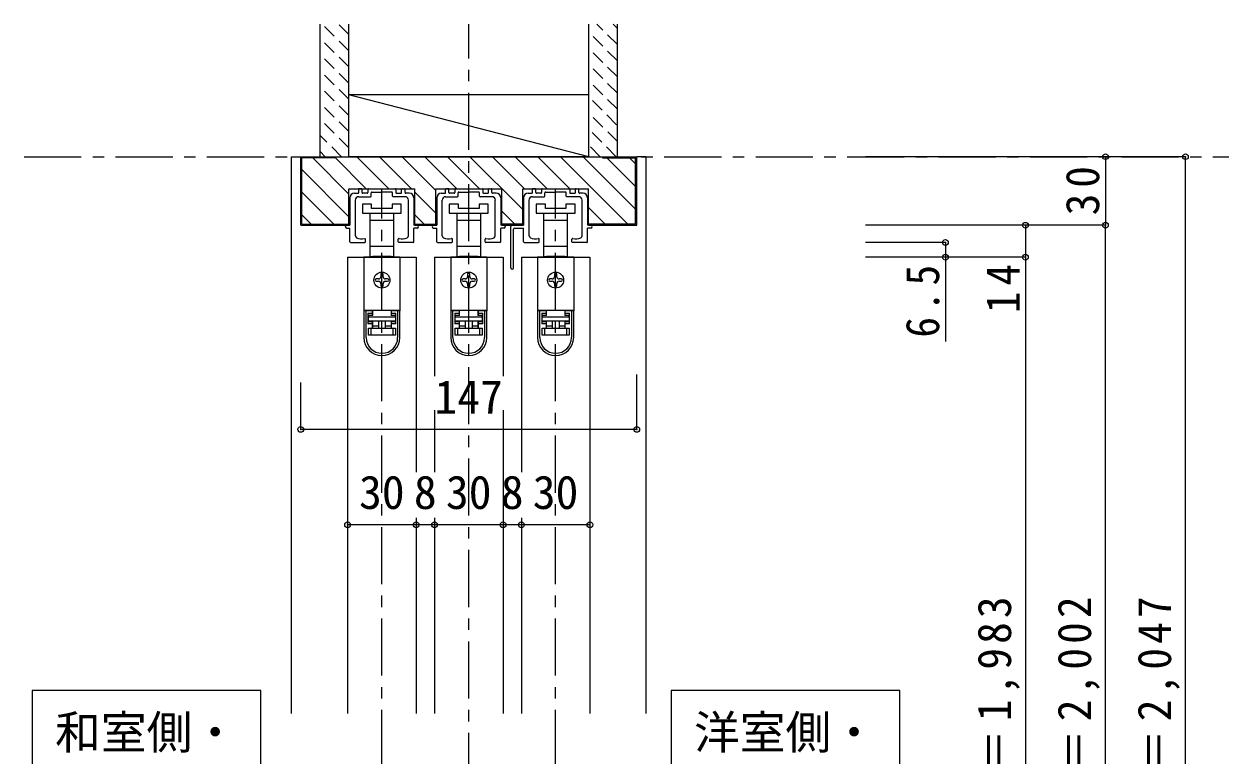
# Model space of a CAD drawing. Units: millimetres at full size, sheet at 1:5; details may follow other scales. Extents: x -973 to 977, y -701 to 696.
# Drawn here: x -560 to -33, y -323 to -2 of the extents above; entities that cross this region are included whole.
import ezdxf
from ezdxf.enums import TextEntityAlignment as Align

# ---------------------------------------------------------------- set-up
doc = ezdxf.new("R2010")
doc.units = ezdxf.units.MM
doc.header["$LTSCALE"] = 5
doc.header["$PDMODE"] = 32
doc.header["$PDSIZE"] = 2.5
doc.linetypes.add('CHAIN1', pattern=[8, 5, -1, 1, -1])
doc.linetypes.add('DASHED1', pattern=[1.8, 1.2, -0.6])
for name, color, linetype in [('0-1_通り芯', 4, 'CHAIN1'), ('0-2_柱', 7, 'Continuous'), ('0-3_仕上げ', 2, 'Continuous'), ('0-4_枠', 3, 'Continuous'), ('0-6_扉', 6, 'Continuous'), ('0-7_金物', 7, 'Continuous'), ('0-A_文字', 7, 'Continuous'), ('0-B_寸法', 7, 'Continuous'), ('0-C_ハッチ', 4, 'DASHED1')]:
    doc.layers.add(name, color=color, linetype=linetype)
doc.styles.add('ＭＳ ゴシック', font='')
doc.styles.get('ＭＳ ゴシック').set_extended_font_data('MS Gothic')

# ---------------------------------------------------------------- blocks, each defined once
blk = doc.blocks.new('下荷重(戸車)')
at = {"layer": '0-7_金物'}
for p, q in [((8.5, 37.107), (4.5, 37.107)), ((5.25, 30.107), (5.25, 33.107)), ((-5.25, 30.107), (0, 30.107)), ((0, 30.107), (5.25, 30.107)), ((5.25, 18.507), (5.25, 30.107)), ((0, 18.507), (-5.25, 18.507)), ((-5.25, 18.507), (-5.25, 14.107)), ((5.25, 18.507), (0, 18.507)), ((5.25, 14.107), (5.25, 18.507)), ((7.9, 13.807), (-7.9, 13.807)), ((-7.9, 13.807), (-7.9, -9.493)), ((-5.25, 14.107), (-4, 14.107)), ((-4, 14.107), (-4, 13.807)), ((4, 14.107), (-4, 14.107)), ((4, 14.107), (5.25, 14.107)), ((4, 13.807), (4, 14.107)), ((7.9, 13.807), (7.9, -9.493)), ((-0.5, 6.307), (-0.5, 5.307)), ((0.5, 5.307), (0.5, 6.307)), ((-1.5, 4.307), (-2.5, 4.307)), ((-2.5, 3.307), (-1.5, 3.307)), ((-0.5, 2.307), (-0.5, 1.307)), ((0.5, 1.307), (0.5, 2.307)), ((2.5, 4.307), (1.5, 4.307)), ((1.5, 3.307), (2.5, 3.307)), ((7.9, -9.493), (-7.9, -9.493)), ((-7.9, -9.493), (-7.9, -9.593)), ((-6.9, -9.593), (-7.9, -9.593)), ((-7.9, -9.593), (-7.9, -21.293)), ((-4.2, -9.593), (-6.9, -9.593)), ((-6.9, -21.293), (-6.9, -9.593)), ((-4.9, -9.593), (-4.9, -9.493)), ((-4.2, -9.593), (-4.2, -10.593)), ((-4, -11.693), (-4, -9.493)), ((4, -9.493), (4, -11.693)), ((6.9, -9.593), (4.2, -9.593)), ((4.2, -10.593), (4.2, -9.593)), ((4.9, -9.493), (4.9, -9.593)), ((6.9, -9.593), (6.9, -21.293)), ((7.9, -9.593), (6.9, -9.593)), ((7.9, -9.493), (7.9, -9.593)), ((7.9, -21.293), (7.9, -9.593)), ((-6.1, -10.593), (-6.1, -15.293)), ((-6.1, -10.593), (-4.2, -10.593)), ((-6.1, -14.293), (-4.2, -14.293)), ((-4.2, -15.293), (-6.1, -15.293)), ((-5.9, -11.693), (-5.9, -12.193)), ((-4, -11.693), (-5.9, -11.693)), ((-5.9, -12.193), (5.9, -12.193)), ((-5.9, -14.193), (-5.9, -12.193)), ((5.9, -14.193), (-5.9, -14.193)), ((-4.2, -14.293), (-4.2, -15.293)), ((-4.2, -15.293), (-4.2, -17.193)), ((-4, -16.193), (-4, -14.193)), ((-1.5, -14.193), (-1.5, -17.193)), ((1.5, -14.193), (1.5, -17.193)), ((5.9, -11.693), (4, -11.693)), ((4.2, -11.593), (4.2, -10.593)), ((4.2, -10.593), (6.1, -10.593)), ((6.1, -11.593), (4.2, -11.593)), ((6.1, -15.293), (4.2, -15.293)), ((4.2, -17.193), (4.2, -15.293)), ((5.9, -12.193), (5.9, -11.693)), ((5.9, -12.193), (5.9, -14.193)), ((6.1, -15.293), (6.1, -10.593)), ((-5.9, -17.193), (-4.9, -17.193)), ((-4.9, -17.193), (4.9, -17.193)), ((-4.9, -17.193), (-4.9, -20.193)), ((4.9, -20.193), (-4.9, -20.193)), ((1.5, -16.193), (4, -16.193)), ((4.9, -17.193), (5.9, -17.193)), ((5.9, -17.193), (5.9, -20.193))]:
    blk.add_line(p, q, dxfattribs=at)
for points in [[(-8.5, 33.107), (0, 33.107), (8.5, 33.107), (8.5, 37.107)], [(4.5, 37.107), (4.5, 35.107), (-4.5, 35.107), (-4.5, 37.107), (-8.5, 37.107), (-8.5, 33.107)], [(-5.25, 33.107), (-5.25, 30.107), (-5.25, 18.507)], [(-4.2, -10.593), (-4.2, -11.593), (-6.1, -11.593)], [(4, -14.193), (4, -16.193), (4, -17.193)], [(4.2, -15.293), (4.2, -14.293), (6.1, -14.293)], [(-4.9, -20.193), (-5.9, -20.193), (-5.9, -17.193)], [(-4, -17.193), (-4, -16.193), (-1.5, -16.193)], [(5.9, -20.193), (4.9, -20.193), (4.9, -17.193)]]:
    blk.add_lwpolyline(points, dxfattribs=at)
blk.add_circle((0, 3.807), 3.5, dxfattribs=at)
for centre, radius, start, end in [((-1.5, 5.307), 1, 270, 0), ((0, 6.307), 0.5, 90, 180), ((0, 6.307), 0.5, 0, 90), ((1.5, 5.307), 1, 180, 270), ((-2.5, 3.807), 0.5, 90, 180), ((-2.5, 3.807), 0.5, 180, 270), ((-1.5, 2.307), 1, 0, 90), ((0, 1.307), 0.5, 180, 270), ((0, 1.307), 0.5, 270, 0), ((1.5, 2.307), 1, 90, 180), ((2.5, 3.807), 0.5, 0, 90), ((2.5, 3.807), 0.5, 270, 0), ((0, -21.293), 7.9, 180, 0), ((0, -21.293), 6.9, 180, 0)]:
    blk.add_arc(centre, radius, start, end, dxfattribs=at)
blk = doc.blocks.new('03')
at = {"layer": '0-B_寸法'}
for p, q in [((-13.079, 5.476), (-13.079, -6.524)), ((-11.079, 7.476), (-9.529, 7.476)), ((-9.229, 7.776), (-9.229, 9.176)), ((-9.229, 5.976), (-4.029, 5.976)), ((-8.029, 9.476), (-8.929, 9.476)), ((-7.729, 7.776), (-7.729, 9.176)), ((-5.529, 7.476), (-7.429, 7.476)), ((-5.229, 9.176), (-5.229, 7.776)), ((-4.929, 9.476), (6.771, 9.476)), ((-3.729, 6.276), (-3.729, 7.676)), ((-3.429, 7.976), (0.621, 7.976)), ((0.921, 8.276), (0.621, 7.976)), ((0.921, 8.276), (1.221, 7.976)), ((5.271, 7.976), (1.221, 7.976)), ((5.571, 6.276), (5.571, 7.676)), ((11.071, 5.976), (5.871, 5.976)), ((7.071, 9.176), (7.071, 7.776)), ((7.371, 7.476), (9.271, 7.476)), ((9.571, 7.776), (9.571, 9.176)), ((9.871, 9.476), (10.771, 9.476)), ((11.071, 7.776), (11.071, 9.176)), ((12.921, 7.476), (11.371, 7.476)), ((14.921, 5.476), (14.921, -6.524)), ((-10.679, -11.096), (-10.679, 4.476)), ((12.521, -11.096), (12.521, 4.476)), ((-18.679, -25.124), (-18.679, -7.024)), ((-18.179, -6.524), (-13.079, -6.524)), ((-17.479, -25.124), (-17.479, -8.224)), ((-16.979, -7.724), (-13.079, -7.724)), ((-13.079, -13.724), (-13.079, -7.724)), ((16.321, -6.524), (14.921, -6.524)), ((16.321, -7.724), (14.921, -7.724)), ((14.921, -13.724), (14.921, -7.724)), ((-12.779, -14.024), (-6.529, -14.024)), ((-6.229, -13.724), (-6.229, -12.649)), ((8.071, -13.724), (8.071, -12.649)), ((14.621, -14.024), (8.371, -14.024))]:
    blk.add_line(p, q, dxfattribs=at)
for centre, radius, start, end in [((-11.079, 5.476), 2, 90, 180), ((-9.229, 4.476), 1.5, 90, 180), ((-9.529, 7.776), 0.3, 270, 0), ((-8.929, 9.176), 0.3, 90, 180), ((-8.029, 9.176), 0.3, 0, 90), ((-7.429, 7.776), 0.3, 180, 270), ((-5.529, 7.776), 0.3, 270, 0), ((-4.929, 9.176), 0.3, 90, 180), ((-4.029, 6.276), 0.3, 270, 0), ((-3.429, 7.676), 0.3, 90, 180), ((5.271, 7.676), 0.3, 0, 90), ((5.871, 6.276), 0.3, 180, 270), ((6.771, 9.176), 0.3, 0, 90), ((7.371, 7.776), 0.3, 180, 270), ((9.271, 7.776), 0.3, 270, 0), ((9.871, 9.176), 0.3, 90, 180), ((10.771, 9.176), 0.3, 0, 90), ((11.371, 7.776), 0.3, 180, 270), ((11.071, 4.476), 1.5, 0, 90), ((12.921, 5.476), 2, 0, 90), ((-18.179, -7.024), 0.5, 90, 180), ((-16.979, -8.224), 0.5, 90, 180), ((16.321, -7.124), 0.6, 0, 90), ((16.321, -7.124), 0.6, 270, 0), ((-12.779, -13.724), 0.3, 180, 270), ((-9.679, -11.096), 1, 180, 243.25632), ((-7.879, -7.524), 5, 243.25632, 284.75682), ((-6.529, -12.649), 0.3, 0, 104.75682), ((-6.529, -13.724), 0.3, 270, 0), ((8.371, -12.649), 0.3, 75.24318, 180), ((8.371, -13.724), 0.3, 180, 270), ((9.721, -7.524), 5, 255.24318, 296.74368), ((11.521, -11.096), 1, 296.74368, 0), ((14.621, -13.724), 0.3, 270, 0), ((-18.079, -25.124), 0.6, 180, 0)]:
    blk.add_arc(centre, radius, start, end, dxfattribs=at)
blk = doc.blocks.new('02')
at = {"layer": '0-B_寸法'}
for p, q in [((-12, 6.623), (-10.45, 6.623)), ((-10.15, 6.923), (-10.15, 8.323)), ((-8.95, 8.623), (-9.85, 8.623)), ((-8.65, 6.923), (-8.65, 8.323)), ((-6.45, 6.623), (-8.35, 6.623)), ((-6.15, 8.323), (-6.15, 6.923)), ((-5.85, 8.623), (5.85, 8.623)), ((-4.65, 5.423), (-4.65, 6.823)), ((-4.35, 7.123), (-0.3, 7.123)), ((0, 7.423), (-0.3, 7.123)), ((0, 7.423), (0.3, 7.123)), ((4.35, 7.123), (0.3, 7.123)), ((4.65, 5.423), (4.65, 6.823)), ((6.15, 8.323), (6.15, 6.923)), ((6.45, 6.623), (8.35, 6.623)), ((8.65, 6.923), (8.65, 8.323)), ((8.95, 8.623), (9.85, 8.623)), ((10.15, 6.923), (10.15, 8.323)), ((12, 6.623), (10.45, 6.623)), ((-14, 4.623), (-14, -7.377)), ((-11.6, -11.949), (-11.6, 3.623)), ((-10.15, 5.123), (-4.95, 5.123)), ((10.15, 5.123), (4.95, 5.123)), ((11.6, -11.949), (11.6, 3.623)), ((14, 4.623), (14, -7.377)), ((-15.4, -7.377), (-14, -7.377)), ((-15.4, -8.577), (-14, -8.577)), ((-14, -14.577), (-14, -8.577)), ((15.4, -7.377), (14, -7.377)), ((15.4, -8.577), (14, -8.577)), ((14, -14.577), (14, -8.577)), ((-13.7, -14.877), (-7.45, -14.877)), ((-7.15, -14.577), (-7.15, -13.502)), ((7.15, -14.577), (7.15, -13.502)), ((13.7, -14.877), (7.45, -14.877))]:
    blk.add_line(p, q, dxfattribs=at)
for centre, radius, start, end in [((-12, 4.623), 2, 90, 180), ((-10.45, 6.923), 0.3, 270, 0), ((-9.85, 8.323), 0.3, 90, 180), ((-8.95, 8.323), 0.3, 0, 90), ((-8.35, 6.923), 0.3, 180, 270), ((-6.45, 6.923), 0.3, 270, 0), ((-5.85, 8.323), 0.3, 90, 180), ((-4.95, 5.423), 0.3, 270, 0), ((-4.35, 6.823), 0.3, 90, 180), ((4.35, 6.823), 0.3, 0, 90), ((4.95, 5.423), 0.3, 180, 270), ((5.85, 8.323), 0.3, 0, 90), ((6.45, 6.923), 0.3, 180, 270), ((8.35, 6.923), 0.3, 270, 0), ((8.95, 8.323), 0.3, 90, 180), ((9.85, 8.323), 0.3, 0, 90), ((10.45, 6.923), 0.3, 180, 270), ((12, 4.623), 2, 0, 90), ((-10.15, 3.623), 1.5, 90, 180), ((10.15, 3.623), 1.5, 0, 90), ((-15.4, -7.977), 0.6, 90, 180), ((-15.4, -7.977), 0.6, 180, 270), ((15.4, -7.977), 0.6, 0, 90), ((15.4, -7.977), 0.6, 270, 0), ((-13.7, -14.577), 0.3, 180, 270), ((-10.6, -11.949), 1, 180, 243.25632), ((-8.8, -8.377), 5, 243.25632, 284.75682), ((-7.45, -13.502), 0.3, 0, 104.75682), ((-7.45, -14.577), 0.3, 270, 0), ((7.45, -13.502), 0.3, 75.24318, 180), ((7.45, -14.577), 0.3, 180, 270), ((8.8, -8.377), 5, 255.24318, 296.74368), ((10.6, -11.949), 1, 296.74368, 0), ((13.7, -14.577), 0.3, 270, 0)]:
    blk.add_arc(centre, radius, start, end, dxfattribs=at)

msp = doc.modelspace()

# ---------------------------------------------------------------- linework, layer by layer
at = {"layer": '0-1_通り芯'}
for p, q in [((-365.847, -577.5), (-365.847, -2.5)), ((-560.347, -60.5), (-33.347, -60.5)), ((-403.847, -567.5), (-403.847, -74.5)), ((-327.847, -567.5), (-327.847, -74.5))]:
    msp.add_line(p, q, dxfattribs=at)
at = {"layer": '0-2_柱'}
msp.add_line((-313.347, -60.5), (-418.347, -33.5), dxfattribs=at)
at = {"layer": '0-2_柱', "color": 3}
for p, q in [((-313.347, -33.5), (-418.347, -33.5)), ((-313.347, -60.5), (-418.347, -60.5))]:
    msp.add_line(p, q, dxfattribs=at)
at = {"layer": '0-3_仕上げ'}
for p, q in [((-430.847, -60.5), (-430.847, -2.5)), ((-418.347, -60.5), (-418.347, -2.5)), ((-313.347, -60.5), (-313.347, -2.5)), ((-300.847, -60.5), (-300.847, -2.5))]:
    msp.add_line(p, q, dxfattribs=at)
at = {"layer": '0-4_枠', "color": 4}
for p, q in [((-443.347, -60.5), (-439.347, -60.5)), ((-443.347, -304), (-443.347, -60.5)), ((-288.347, -60.5), (-292.347, -60.5)), ((-288.347, -60.5), (-288.347, -304))]:
    msp.add_line(p, q, dxfattribs=at)
at = {"layer": '0-4_枠'}
for p, q in [((-439.347, -90.5), (-439.347, -60.5)), ((-439.347, -60.5), (-292.347, -60.5)), ((-438.847, -90), (-438.847, -61)), ((-424.347, -61), (-438.847, -61)), ((-424.347, -61), (-424.347, -60.5)), ((-307.347, -60.5), (-307.347, -61)), ((-307.347, -61), (-292.847, -61)), ((-292.847, -90), (-292.847, -61)), ((-292.347, -90.5), (-292.347, -60.5)), ((-418.247, -74.5), (-389.447, -74.5)), ((-418.247, -90.5), (-418.247, -74.5)), ((-389.447, -90.5), (-389.447, -74.5)), ((-380.247, -74.5), (-351.447, -74.5)), ((-380.247, -90.5), (-380.247, -74.5)), ((-351.447, -90.5), (-351.447, -74.5)), ((-342.247, -74.5), (-313.447, -74.5)), ((-342.247, -90.5), (-342.247, -74.5)), ((-313.447, -90.5), (-313.447, -74.5)), ((-439.347, -90.5), (-418.247, -90.5)), ((-438.847, -90), (-418.247, -90)), ((-389.447, -90), (-380.247, -90)), ((-389.447, -90.5), (-380.247, -90.5)), ((-342.247, -90), (-351.447, -90)), ((-351.447, -90.5), (-342.247, -90.5)), ((-292.847, -90), (-313.447, -90)), ((-313.447, -90.5), (-292.347, -90.5))]:
    msp.add_line(p, q, dxfattribs=at)
at = {"layer": '0-6_扉'}
for p, q in [((-418.847, -104.5), (-388.847, -104.5)), ((-418.847, -104.5), (-418.847, -304)), ((-388.847, -104.5), (-388.847, -198.5)), ((-380.847, -104.5), (-380.847, -156.476)), ((-380.847, -104.5), (-350.847, -104.5)), ((-350.847, -104.5), (-350.847, -156.476)), ((-342.847, -104.5), (-312.847, -104.5)), ((-342.847, -104.5), (-342.847, -198.5)), ((-312.847, -104.5), (-312.847, -304)), ((-380.847, -171.405), (-380.847, -198.5)), ((-350.847, -171.405), (-350.847, -304)), ((-388.847, -218.5), (-388.847, -304)), ((-380.847, -218.5), (-380.847, -304)), ((-342.847, -218.5), (-342.847, -304))]:
    msp.add_line(p, q, dxfattribs=at)
at = {"layer": '0-A_文字'}
for p, q in [((-556.758, -294), (-556.758, -334)), ((-456.758, -294), (-556.758, -294)), ((-456.758, -334), (-456.758, -294)), ((-277.303, -294), (-277.303, -334)), ((-177.303, -294), (-277.303, -294)), ((-177.303, -334), (-177.303, -294))]:
    msp.add_line(p, q, dxfattribs=at)
at = {"layer": '0-B_寸法', "color": 4}
for p, q in [((-52.347, -60.5), (-192.347, -60.5)), ((-87.347, -60.5), (-87.347, -90.5)), ((-52.347, -567.5), (-52.347, -60.5)), ((-87.347, -90.5), (-192.347, -90.5)), ((-122.347, -90.5), (-122.347, -104.5)), ((-87.347, -567.5), (-87.347, -90.5)), ((-157.347, -98), (-192.347, -98)), ((-157.347, -98), (-157.347, -141.276)), ((-122.347, -104.5), (-192.347, -104.5)), ((-122.347, -104.5), (-122.347, -547.5)), ((-292.347, -179.804), (-292.347, -155.746)), ((-439.347, -179.804), (-439.347, -159.246)), ((-292.347, -179.804), (-439.347, -179.804)), ((-312.847, -221.5), (-418.847, -221.5))]:
    msp.add_line(p, q, dxfattribs=at)
at = {"layer": '0-B_寸法'}
for p in [(-87.347, -60.5), (-52.347, -60.5), (-122.347, -90.5), (-87.347, -90.5), (-157.347, -98), (-157.347, -104.5), (-122.347, -104.5), (-439.347, -179.804), (-292.347, -179.804), (-418.847, -221.5), (-388.847, -221.5), (-380.847, -221.5), (-350.847, -221.5), (-342.847, -221.5), (-312.847, -221.5)]:
    msp.add_point(p, dxfattribs=at)
at = {"layer": '0-C_ハッチ'}
for p, q in [((-418.347, -14.174), (-430.021, -2.5)), ((-418.347, -7.103), (-422.95, -2.5)), ((-300.847, -11.466), (-309.813, -2.5)), ((-300.847, -4.395), (-302.742, -2.5)), ((-418.347, -21.246), (-430.847, -8.746)), ((-300.847, -18.537), (-313.347, -6.037)), ((-300.847, -25.608), (-313.347, -13.108)), ((-418.347, -28.317), (-430.847, -15.817)), ((-300.847, -32.679), (-313.347, -20.179)), ((-418.347, -35.388), (-430.847, -22.888)), ((-418.347, -42.459), (-430.847, -29.959)), ((-300.847, -39.751), (-313.347, -27.251)), ((-301.169, -46.5), (-313.347, -34.322)), ((-418.347, -49.53), (-430.847, -37.03)), ((-300.819, -53.921), (-313.347, -41.393)), ((-418.347, -56.601), (-430.847, -44.101)), ((-421.519, -60.5), (-430.847, -51.172)), ((-301.311, -60.5), (-313.347, -48.464)), ((-308.382, -60.5), (-313.347, -55.535)), ((-428.59, -60.5), (-430.847, -58.243))]:
    msp.add_line(p, q, dxfattribs=at)
at = {"layer": '0-C_ハッチ', "linetype": 'Continuous'}
for p, q in [((-434.113, -61), (-418.247, -76.866)), ((-410.714, -74.5), (-424.347, -60.867)), ((-400.814, -74.5), (-414.814, -60.5)), ((-390.915, -74.5), (-404.915, -60.5)), ((-380.247, -75.268), (-395.015, -60.5)), ((-371.116, -74.5), (-385.116, -60.5)), ((-361.216, -74.5), (-375.216, -60.5)), ((-342.247, -83.57), (-365.317, -60.5)), ((-341.417, -74.5), (-355.417, -60.5)), ((-331.518, -74.5), (-345.518, -60.5)), ((-321.618, -74.5), (-335.618, -60.5)), ((-296.219, -90), (-325.719, -60.5)), ((-292.847, -83.472), (-315.819, -60.5)), ((-292.847, -73.573), (-305.42, -61)), ((-292.847, -63.673), (-295.52, -61)), ((-418.247, -86.766), (-438.847, -66.166)), ((-424.912, -90), (-438.847, -76.065)), ((-380.247, -85.168), (-389.447, -75.968)), ((-345.716, -90), (-351.447, -84.269)), ((-306.118, -90), (-313.447, -82.671)), ((-434.812, -90), (-438.847, -85.965)), ((-385.314, -90), (-389.447, -85.867))]:
    msp.add_line(p, q, dxfattribs=at)

# ---------------------------------------------------------------- block references
at = {"layer": '0-7_金物'}
for name, p in [('02', (-403.847, -83.123)), ('02', (-365.847, -83.123)), ('03', (-328.768, -83.976)), ('下荷重(戸車)', (-403.847, -118.307)), ('下荷重(戸車)', (-365.847, -118.307)), ('下荷重(戸車)', (-327.847, -118.307))]:
    msp.add_blockref(name, p, dxfattribs=at)

# ---------------------------------------------------------------- texts
at = {"layer": '0-A_文字', "style": 'ＭＳ ゴシック'}
for s, p in [('和室側・', (-546.758, -324)), ('洋室側・', (-267.303, -324))]:
    msp.add_text(s, height=14.66, dxfattribs=at).set_placement(p, align=Align.BOTTOM_LEFT)
at = {"layer": '0-B_寸法', "style": 'ＭＳ ゴシック'}
for s, p in [('147', (-380.847, -177.304)), ('30', (-413.847, -219)), ('8', (-389.847, -219)), ('30', (-375.847, -219)), ('8', (-351.847, -219)), ('30', (-337.847, -219))]:
    msp.add_text(s, height=14.66, dxfattribs=at).set_placement(p, align=Align.BOTTOM_LEFT)
at = {"layer": '0-B_寸法', "char_height": 14.66, "attachment_point": 7, "rotation": 90, "style": 'ＭＳ ゴシック'}
for s, insert in [('\\T1.27;\\W0.95;30', (-89.847, -86.125)), ('\\T1.27;\\W0.9;6.5', (-159.847, -139.609)), ('\\T1.27;\\W0.95;14', (-124.847, -128.916)), ('\\T1.19;\\W0.95;ＤＨ＝1,983', (-124.847, -375.25)), ('\\T1.19;\\W0.95;枠内＝2,002', (-89.847, -375.25)), ('\\T1.19;\\W0.95;枠外＝2,047', (-54.847, -375.25))]:
    msp.add_mtext(s, dxfattribs=dict(at, insert=insert))

doc.saveas('drawing.dxf')
